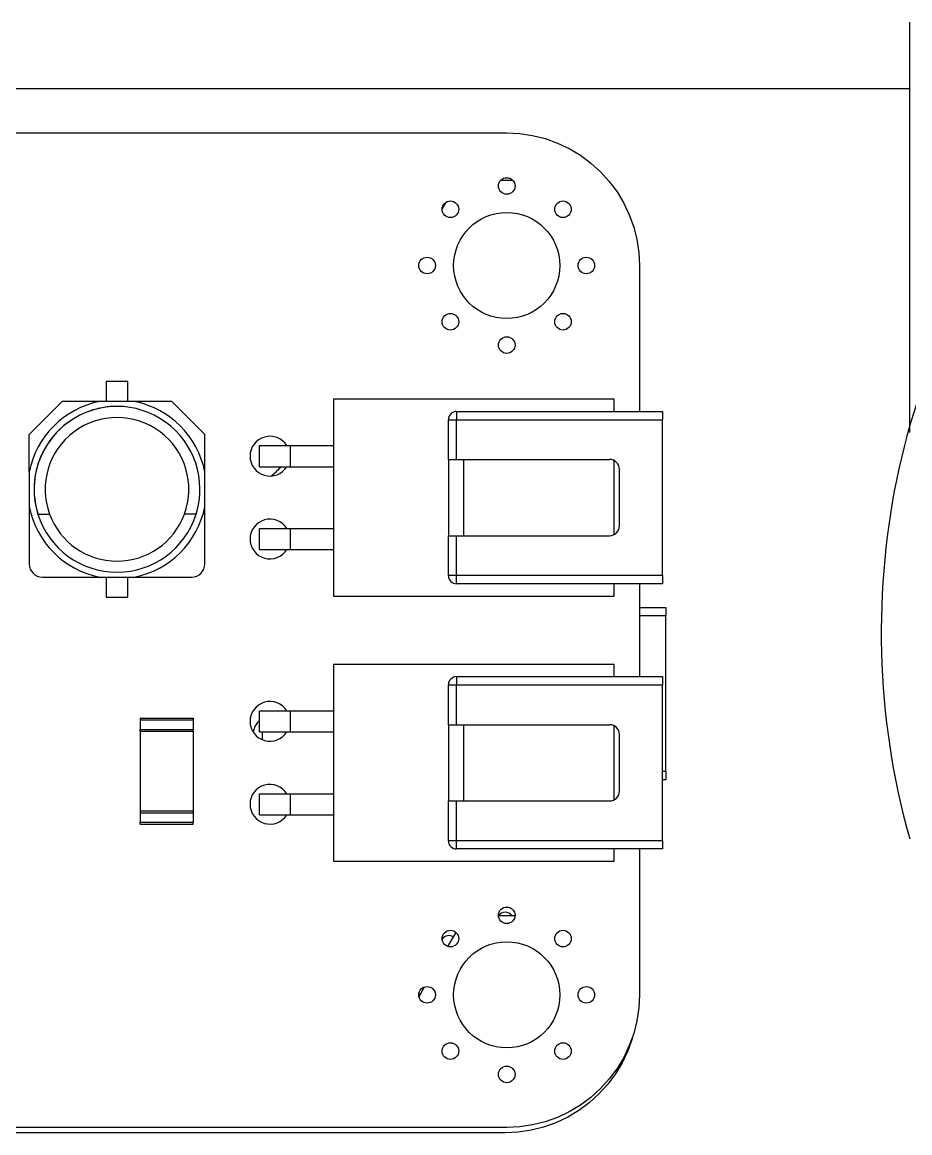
# Model space of a CAD drawing. Extents: x 0 to 11, y 0 to 8.5.
# Drawn here: x 3.2185 to 3.5697, y 6.1341 to 6.5737 of the extents above; entities that cross this region are included whole.
import ezdxf

# ---------------------------------------------------------------- set-up
doc = ezdxf.new("R2010")
doc.units = 0
doc.header["$LTSCALE"] = 0.5
doc.header["$MEASUREMENT"] = 0
doc.layers.add('TANGENT_LINES', color=7, linetype='CONTINUOUS')
doc.layers.add('VISIBLE', color=7, linetype='CONTINUOUS')

msp = doc.modelspace()

# ---------------------------------------------------------------- linework, layer by layer
at = {"layer": 'TANGENT_LINES'}
for p, q in [((3.39042346983453, 6.419665654596452), (3.39042346983453, 6.416384814701439)), ((3.387142629939516, 6.416384814701439), (3.39042346983747, 6.416384814701439)), ((3.39042346983453, 6.400636783205376), (3.390423469837474, 6.416384814701439)), ((3.39042346983747, 6.416384814701439), (3.471919532826655, 6.416384814701439)), ((3.324642629939516, 6.397782452496714), (3.324642629939516, 6.406115785830047)), ((3.324642629939516, 6.364974053546582), (3.324642629939516, 6.373307386879916)), ((3.390423469840422, 6.354705024675192), (3.390423469834533, 6.370453056171255)), ((3.39042346983453, 6.354705024675192), (3.387142629939516, 6.354705024675192)), ((3.471919532826655, 6.354705024675192), (3.39042346983453, 6.354705024675192)), ((3.39042346983453, 6.351424184780178), (3.39042346983453, 6.354705024675192)), ((3.462733181120619, 6.338817482545611), (3.473137156972823, 6.338817482545611)), ((3.39042346983453, 6.314678777956032), (3.39042346983453, 6.311397938061019)), ((3.387142629939516, 6.311397938061019), (3.39042346983747, 6.311397938061019)), ((3.39042346983747, 6.311397938061019), (3.471919532826655, 6.311397938061019)), ((3.39042346983453, 6.295649906564956), (3.390423469837474, 6.311397938061019)), ((3.324642629939516, 6.292795575856294), (3.324642629939516, 6.301128909189627)), ((3.265226619440829, 6.297552793704063), (3.286223994768913, 6.297552793704063)), ((3.265226619440829, 6.293747019425848), (3.286223994768913, 6.293747019425848)), ((3.473137156972823, 6.277137692519364), (3.471919532826655, 6.277137692519364)), ((3.324642629939516, 6.259987176906162), (3.324642629939516, 6.268320510239496)), ((3.390423469840422, 6.249718148034772), (3.390423469834533, 6.265466179530835)), ((3.265226619440829, 6.260807386879916), (3.286223994768913, 6.260807386879916)), ((3.265226619440829, 6.257001612601701), (3.286223994768913, 6.257001612601701)), ((3.39042346983453, 6.249718148034772), (3.387142629939516, 6.249718148034772)), ((3.471919532826655, 6.249718148034772), (3.39042346983453, 6.249718148034772)), ((3.39042346983453, 6.246437308139758), (3.39042346983453, 6.249718148034772))]:
    msp.add_line(p, q, dxfattribs=at)
msp.add_arc((3.256040267734792, 6.388808564321606), 0.0284339457567848, 200.2197327495626, 339.7802672504354, dxfattribs=at)
at = {"layer": 'VISIBLE'}
for p, q in [((3.569725083482008, 6.41129364145115), (3.569725083482008, 6.57372561902855)), ((2.23507941419067, 6.547478899868445), (3.569725083482008, 6.547478899868445)), ((3.003415595818781, 6.529901875068893), (3.410239742800409, 6.529901875068893)), ((3.410239742800409, 6.529901875068893), (3.4153850052676, 6.529649106040021)), ((3.4153850052676, 6.529649106040021), (3.420480700805658, 6.52889322677493)), ((3.420480700805658, 6.52889322677493), (3.425477787419831, 6.527641520738185)), ((3.425477787419831, 6.527641520738184), (3.430328115503821, 6.525906048297239)), ((3.430328115503821, 6.525906048297239), (3.434984979020881, 6.52370351548884)), ((3.434984979020881, 6.52370351548884), (3.439403535451327, 6.52105512966207)), ((3.439403535451327, 6.521055129662068), (3.443541225740042, 6.517986415751309)), ((3.443541225740042, 6.517986415751308), (3.447358207367338, 6.514526901315611)), ((3.407921054449471, 6.511225619028551), (3.412558431151349, 6.511225619028551)), ((3.447358207367338, 6.514526901315612), (3.450817721803034, 6.510709919688315)), ((3.450817721803034, 6.510709919688315), (3.453886435713795, 6.506572229399601)), ((3.453886435713795, 6.506572229399601), (3.456534821540567, 6.502153672969155)), ((3.384688142444109, 6.499725022447028), (3.386288992109644, 6.502497775403014)), ((3.456534821540567, 6.502153672969155), (3.458737354348965, 6.497496809452095)), ((3.458737354348965, 6.497496809452095), (3.460472826789911, 6.492646481368105)), ((3.460472826789911, 6.492646481368105), (3.461724532826655, 6.487649394753932)), ((3.461724532826655, 6.487649394753932), (3.462480412091748, 6.482553699215874)), ((3.462480412091748, 6.482553699215874), (3.462733181120619, 6.477408436748682)), ((3.462733181120619, 6.477408436748682), (3.462733181120619, 6.419665654596452)), ((3.251775175871275, 6.431476678218498), (3.251775175871275, 6.423602662470467)), ((3.260305359598309, 6.431476678218498), (3.251775175871275, 6.431476678218498)), ((3.260305359598309, 6.423602662470467), (3.260305359598309, 6.431476678218498)), ((3.234386724427706, 6.423602662470467), (3.221263364847653, 6.410479302890415)), ((3.249252813382575, 6.423602662470467), (3.234386724427706, 6.423602662470467)), ((3.26282772208701, 6.423602662470467), (3.249252813382575, 6.423602662470467)), ((3.277693811041879, 6.423602662470467), (3.26282772208701, 6.423602662470467)), ((3.290817170621931, 6.410479302890415), (3.277693811041879, 6.423602662470467)), ((3.341735805792535, 6.424521297641071), (3.341735805792535, 6.346568541735559)), ((3.452759427839779, 6.424521297641071), (3.341735805792535, 6.424521297641071)), ((3.452759427839779, 6.419665654596452), (3.452759427839779, 6.424521297641071)), ((3.39042346983453, 6.419665654596452), (3.471919532826655, 6.419665654596452)), ((3.471919532826655, 6.419665654596452), (3.471919532826655, 6.416384814701439)), ((3.387142629939516, 6.400636783205376), (3.387142629939516, 6.416384814701439)), ((3.471919532826655, 6.354705024675192), (3.471919532826655, 6.416384814701439)), ((3.221263364847653, 6.395613213935546), (3.221263364847653, 6.410479302890415)), ((3.290817170621931, 6.395613213935546), (3.290817170621931, 6.410479302890415)), ((3.312372288732168, 6.397782452496714), (3.312372288732168, 6.406115785830047)), ((3.312372288732167, 6.406115785830047), (3.324642629939516, 6.406115785830047)), ((3.324642629939516, 6.406115785830047), (3.341735805792535, 6.406115785830047)), ((3.312372288732167, 6.397782452496714), (3.324642629939516, 6.397782452496714)), ((3.324642629939516, 6.397782452496714), (3.341735805792535, 6.397782452496714)), ((3.387142629939516, 6.400636783205376), (3.387142629939516, 6.370453056171255)), ((3.387142629939516, 6.400636783205376), (3.39042346983453, 6.400636783205376)), ((3.39042346983453, 6.400636783205376), (3.450922157498572, 6.400636783205376)), ((3.393179375346341, 6.400636783205376), (3.393179375346341, 6.370453056171255)), ((3.452759427839779, 6.370908043267995), (3.452759427839779, 6.400181796108636)), ((3.454859165372588, 6.37439006404527), (3.454859165372588, 6.39669977533136)), ((3.221263364847653, 6.395613213935546), (3.221263364847653, 6.38203830523111)), ((3.290817170621931, 6.38203830523111), (3.290817170621931, 6.395613213935546)), ((3.221263364847653, 6.38203830523111), (3.221263364847653, 6.35929820052821)), ((3.290817170621931, 6.35929820052821), (3.290817170621931, 6.38203830523111)), ((3.312372288732168, 6.364974053546582), (3.312372288732168, 6.373307386879916)), ((3.312372288732167, 6.373307386879916), (3.324642629939516, 6.373307386879916)), ((3.324642629939516, 6.373307386879916), (3.341735805792535, 6.373307386879916)), ((3.387142629939516, 6.354705024675192), (3.387142629939516, 6.370453056171255)), ((3.387142629939516, 6.370453056171255), (3.39042346983453, 6.370453056171255)), ((3.39042346983453, 6.370453056171255), (3.450922157498572, 6.370453056171255)), ((3.312372288732167, 6.364974053546582), (3.324642629939516, 6.364974053546582)), ((3.324642629939516, 6.364974053546582), (3.341735805792535, 6.364974053546582)), ((3.226512708679674, 6.354048856696189), (3.249252813382575, 6.354048856696189)), ((3.249252813382575, 6.354048856696189), (3.26282772208701, 6.354048856696189)), ((3.251775175871275, 6.354048856696189), (3.251775175871275, 6.346174840948158)), ((3.260305359598309, 6.346174840948158), (3.260305359598309, 6.354048856696189)), ((3.26282772208701, 6.354048856696189), (3.285567826789911, 6.354048856696189)), ((3.471919532826656, 6.354705024675192), (3.471919532826656, 6.351424184780178)), ((3.471919532826655, 6.351424184780178), (3.39042346983453, 6.351424184780178)), ((3.452759427839779, 6.346568541735559), (3.452759427839779, 6.351424184780178)), ((3.462733181120619, 6.351424184780178), (3.462733181120619, 6.314678777956032)), ((3.251775175871275, 6.346174840948158), (3.260305359598309, 6.346174840948158)), ((3.341735805792535, 6.346568541735559), (3.452759427839779, 6.346568541735559)), ((3.462733181120619, 6.342098322440624), (3.473137156972823, 6.342098322440624)), ((3.473137156972823, 6.342098322440624), (3.473137156972823, 6.338817482545611)), ((3.473137156972823, 6.277137692519364), (3.473137156972823, 6.338817482545611)), ((3.341735805792535, 6.319534421000651), (3.341735805792535, 6.241581665095139)), ((3.452759427839779, 6.319534421000651), (3.341735805792535, 6.319534421000651)), ((3.452759427839779, 6.314678777956032), (3.452759427839779, 6.319534421000651)), ((3.39042346983453, 6.314678777956032), (3.471919532826655, 6.314678777956032)), ((3.471919532826656, 6.314678777956032), (3.471919532826656, 6.311397938061019)), ((3.387142629939516, 6.295649906564956), (3.387142629939516, 6.311397938061019)), ((3.471919532826655, 6.249718148034772), (3.471919532826655, 6.311397938061019)), ((3.312372288732168, 6.292795575856294), (3.312372288732168, 6.301128909189627)), ((3.312372288732167, 6.301128909189627), (3.324642629939516, 6.301128909189627)), ((3.324642629939516, 6.301128909189627), (3.341735805792535, 6.301128909189627)), ((3.265226619440829, 6.298274578480966), (3.286223994768913, 6.298274578480966)), ((3.265226619440829, 6.298274578480966), (3.265226619440829, 6.297552793704063)), ((3.265226619440829, 6.297552793704063), (3.265226619440829, 6.293747019425848)), ((3.286223994768913, 6.298274578480966), (3.286223994768913, 6.297552793704063)), ((3.286223994768913, 6.297552793704063), (3.286223994768913, 6.293747019425848)), ((3.387142629939516, 6.295649906564956), (3.387142629939516, 6.265466179530835)), ((3.387142629939516, 6.295649906564956), (3.39042346983453, 6.295649906564956)), ((3.39042346983453, 6.295649906564956), (3.450922157498572, 6.295649906564956)), ((3.393179375346341, 6.295649906564956), (3.393179375346341, 6.265466179530835)), ((3.265226619440829, 6.293025234648946), (3.265226619440829, 6.293747019425848)), ((3.265226619440829, 6.293025234648945), (3.286223994768913, 6.293025234648945)), ((3.265226619440829, 6.293025234648945), (3.265226619440829, 6.261529171656819)), ((3.286223994768913, 6.293025234648946), (3.286223994768913, 6.293747019425848)), ((3.286223994768913, 6.293025234648945), (3.286223994768913, 6.261529171656819)), ((3.312372288732167, 6.292795575856294), (3.324642629939516, 6.292795575856294)), ((3.313589912878335, 6.289661333523902), (3.313589912878335, 6.292795575856294)), ((3.324642629939516, 6.292795575856294), (3.341735805792535, 6.292795575856294)), ((3.452759427839779, 6.265921166627574), (3.452759427839779, 6.295194919468216)), ((3.454859165372588, 6.26940318740485), (3.454859165372588, 6.29171289869094)), ((3.473137156972823, 6.273856852624351), (3.471919532826655, 6.273856852624351)), ((3.473137156972823, 6.277137692519364), (3.473137156972823, 6.273856852624351)), ((3.312372288732168, 6.259987176906162), (3.312372288732168, 6.268320510239496)), ((3.312372288732167, 6.268320510239496), (3.324642629939516, 6.268320510239496)), ((3.324642629939516, 6.268320510239496), (3.341735805792535, 6.268320510239496)), ((3.387142629939516, 6.249718148034772), (3.387142629939516, 6.265466179530835)), ((3.387142629939516, 6.265466179530835), (3.39042346983453, 6.265466179530835)), ((3.39042346983453, 6.265466179530835), (3.450922157498572, 6.265466179530835)), ((3.265226619440829, 6.261529171656819), (3.265226619440829, 6.260807386879916)), ((3.265226619440829, 6.261529171656819), (3.286223994768913, 6.261529171656819)), ((3.265226619440829, 6.260807386879916), (3.265226619440829, 6.257001612601701)), ((3.286223994768913, 6.261529171656819), (3.286223994768913, 6.260807386879916)), ((3.286223994768913, 6.260807386879916), (3.286223994768913, 6.257001612601701)), ((3.265226619440829, 6.256279827824798), (3.265226619440829, 6.257001612601701)), ((3.265226619440829, 6.256279827824798), (3.286223994768913, 6.256279827824798)), ((3.286223994768913, 6.256279827824798), (3.286223994768913, 6.257001612601701)), ((3.312372288732167, 6.259987176906162), (3.324642629939516, 6.259987176906162)), ((3.324642629939516, 6.259987176906162), (3.341735805792535, 6.259987176906162)), ((3.471919532826655, 6.249718148034772), (3.471919532826655, 6.246437308139758)), ((3.471919532826655, 6.246437308139758), (3.39042346983453, 6.246437308139758)), ((3.452759427839779, 6.241581665095139), (3.452759427839779, 6.246437308139758)), ((3.462733181120619, 6.246437308139759), (3.462733181120619, 6.188694525987527)), ((3.341735805792535, 6.241581665095139), (3.452759427839779, 6.241581665095139)), ((3.406961870441723, 6.220051078346136), (3.413517615159097, 6.220051078346136)), ((3.386981407698747, 6.207836827564807), (3.390184635424635, 6.21338498073426)), ((3.375534866904946, 6.188010837339034), (3.377731365094489, 6.191815283802057)), ((3.462733181120619, 6.188694525987527), (3.462480412091748, 6.183549263520336)), ((3.462480412091748, 6.183549263520336), (3.461724532826655, 6.178453567982278)), ((3.461724532826655, 6.178453567982278), (3.460472826789911, 6.173456481368105)), ((3.460472826789911, 6.173456481368105), (3.458737354348965, 6.168606153284116)), ((3.460167374420275, 6.172602797857027), (3.45985318059487, 6.171348466797579)), ((3.458737354348965, 6.168606153284116), (3.456534821540567, 6.163949289767055)), ((3.45985318059487, 6.171348466797579), (3.458117708153925, 6.16649813871359)), ((3.456534821540567, 6.163949289767055), (3.453886435713795, 6.159530733336609)), ((3.458117708153925, 6.16649813871359), (3.455915175345526, 6.161841275196529)), ((3.453886435713795, 6.159530733336609), (3.450817721803034, 6.155393043047895)), ((3.455915175345526, 6.161841275196529), (3.453266789518755, 6.157422718766083)), ((3.450817721803034, 6.155393043047895), (3.447358207367338, 6.1515760614206)), ((3.453266789518755, 6.157422718766083), (3.450198075607993, 6.153285028477369)), ((3.447358207367338, 6.151576061420599), (3.443541225740042, 6.148116546984902)), ((3.450198075607993, 6.153285028477369), (3.446738561172298, 6.149468046850073)), ((3.443541225740042, 6.148116546984903), (3.439403535451327, 6.145047833074143)), ((3.446738561172298, 6.149468046850073), (3.442921579545001, 6.146008532414378)), ((3.434984979020881, 6.14239944724737), (3.430328115503821, 6.140196914438971)), ((3.438783889256287, 6.142939818503616), (3.434365332825841, 6.140291432676846)), ((3.439403535451327, 6.145047833074142), (3.434984979020881, 6.142399447247371)), ((3.442921579545001, 6.146008532414378), (3.438783889256287, 6.142939818503616)), ((3.425477787419831, 6.138461441998026), (3.420480700805658, 6.137209735961282)), ((3.429708469308781, 6.138088899868445), (3.424858141224791, 6.136353427427499)), ((3.430328115503821, 6.140196914438971), (3.425477787419831, 6.138461441998025)), ((3.434365332825841, 6.140291432676844), (3.429708469308781, 6.138088899868445)), ((3.409620096605368, 6.134093073096792), (3.002795949623741, 6.134093073096792)), ((3.410239742800409, 6.136201087667318), (3.003415595818781, 6.136201087667318)), ((3.41476535907256, 6.134345842125663), (3.409620096605368, 6.134093073096792)), ((3.4153850052676, 6.136453856696189), (3.410239742800409, 6.136201087667318)), ((3.419861054610618, 6.135101721390756), (3.41476535907256, 6.134345842125663)), ((3.420480700805658, 6.137209735961281), (3.4153850052676, 6.13645385669619)), ((3.424858141224791, 6.136353427427501), (3.419861054610618, 6.135101721390757))]:
    msp.add_line(p, q, dxfattribs=at)
for centre, radius in [((3.410239742800409, 6.508904499740809), 0.0032808398950131), ((3.387968666684923, 6.499679512864168), 0.0032808398950131), ((3.432510818915895, 6.499679512864168), 0.0032808398950131), ((3.410239742800409, 6.477408436748682), 0.020997375328084), ((3.378743679808283, 6.477408436748682), 0.0032808398950131), ((3.441735805792535, 6.477408436748682), 0.0032808398950131), ((3.387968666684923, 6.455137360633197), 0.0032808398950131), ((3.432510818915895, 6.455137360633197), 0.0032808398950131), ((3.410239742800409, 6.445912373756556), 0.0032808398950131), ((3.410239742800409, 6.220190588979653), 0.0032808398950131), ((3.387968666684923, 6.210965602103014), 0.0032808398950131), ((3.432510818915895, 6.210965602103014), 0.0032808398950131), ((3.410239742800409, 6.188694525987527), 0.020997375328084), ((3.378743679808283, 6.188694525987527), 0.0032808398950131), ((3.441735805792535, 6.188694525987527), 0.0032808398950131), ((3.387968666684923, 6.166423449872042), 0.0032808398950131), ((3.432510818915895, 6.166423449872042), 0.0032808398950131), ((3.410239742800409, 6.157198462995401), 0.0032808398950131)]:
    msp.add_circle(centre, radius, dxfattribs=at)
for centre, radius, start, end in [((3.256040267734792, 6.388825759583328), 0.0354330708661417, 101.0436655269591, 168.9563344730424), ((3.256040267734792, 6.388825759583328), 0.0354330708661417, 11.04366552695759, 78.95633447304087), ((3.256040267734792, 6.388825759583328), 0.0328083989501312, 90, 197.0445888262019), ((3.256040267734792, 6.388825759583328), 0.0328083989501312, 342.5423506541144, 197.457667768508), ((3.39042346983453, 6.416384814701439), 0.0032808398950131, 90, 179.9999999999845), ((3.256040267734792, 6.388825759583328), 0.0284339457567848, 339.7477532578129, 200.2522467421871), ((3.316538955398834, 6.401949119163381), 0.0078740157480315, 31.94916712781585, 328.0508328721913), ((3.279042668783841, 6.437964464172921), 0.0580774278215281, 310.9433580075655, 316.2217065556001), ((3.450922157498572, 6.39669977533136), 0.0039370078740157, 1.29258e-11, 90), ((3.256040267734792, 6.388825759583328), 0.0354330708661417, 191.0436655269591, 258.9563344730409), ((3.256040267734792, 6.388825759583328), 0.0354330708661417, 281.0436655269591, 348.9563344730409), ((3.256040267734792, 6.388825759583328), 0.0328083989501312, 197.4577140753166, 270), ((3.256040267734792, 6.388825759583328), 0.0328083989501312, 270, 342.5423043460534), ((3.316538955398834, 6.369140720213249), 0.0078740157480315, 31.94916712781585, 328.0508328721986), ((3.450922157498572, 6.37439006404527), 0.0039370078740157, 270, 1.29258e-11), ((3.226512708679674, 6.35929820052821), 0.005249343832021, 180, 270), ((3.285567826789911, 6.35929820052821), 0.005249343832021, 270, 0), ((3.39042346983453, 6.354705024675192), 0.0032808398950131, 180, 270), ((3.39042346983453, 6.311397938061019), 0.0032808398950131, 90, 179.9999999999845), ((3.316538955398834, 6.296962242522961), 0.0078740157480315, 31.94916712781585, 328.0508328721986), ((3.317756579545001, 6.291573388057422), 0.0078740157480315, 133.1416942502638, 172.1949061407723), ((3.450922157498572, 6.29171289869094), 0.0039370078740157, 1.29258e-11, 90), ((3.316538955398834, 6.26415384357283), 0.0078740157480315, 31.94916712780865, 328.0508328721913), ((3.450922157498572, 6.26940318740485), 0.0039370078740157, 270, 1.29258e-11), ((3.39042346983453, 6.249718148034772), 0.0032808398950131, 180, 270), ((3.409620096605368, 6.218082574409128), 0.0032808398950131, 36.86989764583472, 144.0558039426737), ((3.387349020489883, 6.208857587532488), 0.0032808398950131, 56.64472812407745, 144.0536864323427), ((3.378124033613243, 6.186586511417002), 0.0032808398950131, 124.2259074077412, 144.0558039605663)]:
    msp.add_arc(centre, radius, start, end, dxfattribs=at)
msp.add_ellipse((3.711885136248505, 6.332203949647624), major_axis=(0, 0.2170096023901449), ratio=0.7071067811865469, start_param=0.5794587834877756, end_param=1.95677042950962, dxfattribs=at)
for points, knots in [([(3.224743050057591, 6.378983239889127), (3.224832814117036, 6.378980445410471), (3.225079137363924, 6.378972777028934), (3.226012332508327, 6.37896299522327), (3.227473813847996, 6.37897198883534), (3.22836725759509, 6.378980194469137), (3.229027898300662, 6.378982212630599), (3.229364172114385, 6.378983239898289)], [0, 0, 0, 0, 0.1179616382157892, 0.3237007541031412, 0.5848312885002164, 0.788674290310599, 1, 1, 1, 1]), ([(3.287236792057931, 6.37901485123777), (3.287163932964883, 6.379007681853667), (3.2869576869535, 6.378987387106459), (3.286044672421728, 6.378973308541288), (3.285416750493929, 6.378971668454906), (3.284586971051334, 6.378973788776166), (3.283691635247678, 6.378980529596536), (3.283045530089622, 6.378982325135476), (3.282716363360626, 6.37898323989629)], [0, 0, 0, 0, 0.1008548358965353, 0.2854950118373314, 0.4456685724350208, 0.6206691492602918, 0.8067449334080786, 1, 1, 1, 1])]:
    msp.add_open_spline(points, degree=3, knots=knots, dxfattribs=at)

doc.saveas('drawing.dxf')
